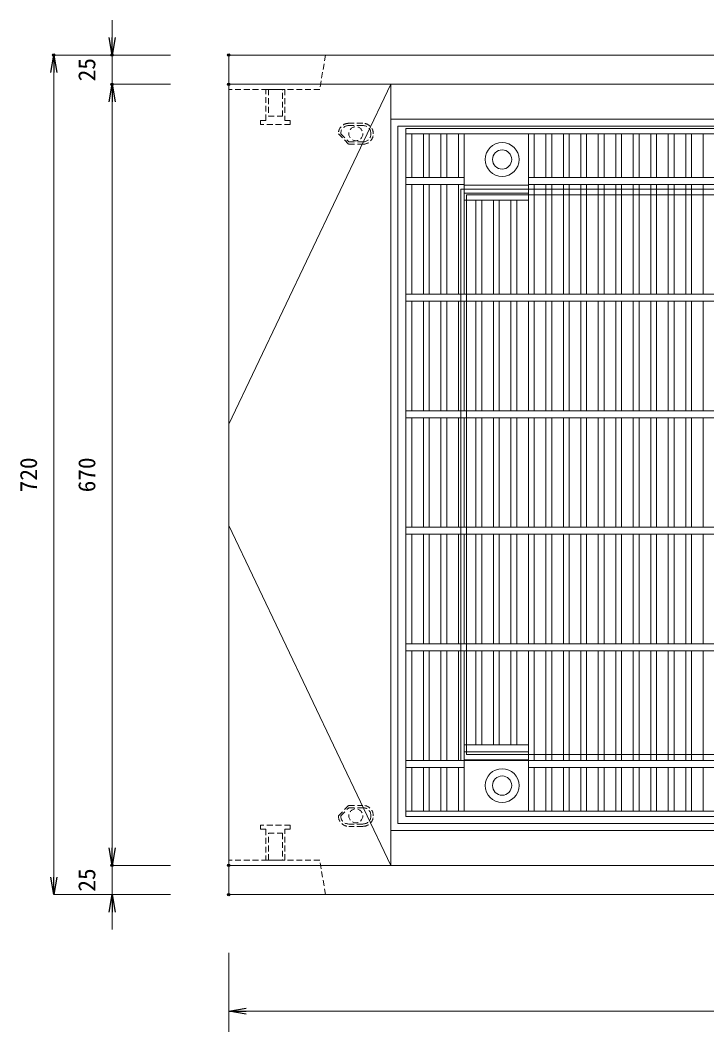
# Model space of a CAD drawing. Units: millimetres, scale not verified. Extents: x -1945 to 1945, y -1135 to 1705.
# Drawn here: x -324 to 265, y 376 to 1237 of the extents above; entities that cross this region are included whole.
import ezdxf
from ezdxf.enums import TextEntityAlignment as Align

# ---------------------------------------------------------------- set-up
doc = ezdxf.new("R2010")
doc.units = ezdxf.units.MM
doc.header["$LTSCALE"] = 10
doc.header["$PDMODE"] = 32
doc.header["$PDSIZE"] = 2
doc.linetypes.add('USER1', pattern=[0.75, 0.5, -0.25])
doc.layers.add('0-0_0', color=7, linetype='Continuous')
doc.layers.add('0-2_DEFPOINTS', color=7, linetype='Continuous')
for name, color, linetype, lineweight in [('0-3_KIJUN', 7, 'USER1', 18), ('0-5_SUNPO', 3, 'Continuous', 18), ('0-6_10-GR', 5, 'Continuous', 18)]:
    doc.layers.add(name, color=color, linetype=linetype, lineweight=lineweight)
doc.styles.add('ＭＳ ゴシック', font='')
doc.styles.get('ＭＳ ゴシック').set_extended_font_data('MS Gothic')

# ---------------------------------------------------------------- blocks, each defined once
blk = doc.blocks.new('_OPEN')
at = {"layer": '0-0_0'}
blk.add_line((0, 0), (-1, 0), dxfattribs=at)
blk.add_lwpolyline([(-1, 0.1667), (0, 0), (-1, -0.1667)], dxfattribs=at)
blk = doc.blocks.new('D11')
at = {"layer": '0-2_DEFPOINTS'}
for p in [(1699.48, 1932.39), (1799.48, 1932.39), (1799.48, 1907.39)]:
    blk.add_point(p, dxfattribs=at)
at = {"layer": '0-5_SUNPO'}
for p, q in [((1699.48, 1947.39), (1699.48, 1962.39)), ((1749.48, 1932.39), (1699.48, 1932.39)), ((1699.48, 1907.39), (1699.48, 1932.39)), ((1749.48, 1907.39), (1699.48, 1907.39)), ((1699.48, 1892.39), (1699.48, 1877.39))]:
    blk.add_line(p, q, dxfattribs=at)
at = {"layer": '0-5_SUNPO', "xscale": 15, "yscale": 15}
for p, rotation in [((1699.48, 1932.39), 270), ((1699.48, 1907.39), 90)]:
    blk.add_blockref('_OPEN', p, dxfattribs=dict(at, rotation=rotation))
at = {"layer": '0-5_SUNPO', "color": 7, "style": 'ＭＳ ゴシック'}
blk.add_text('25', height=14.66, rotation=90, dxfattribs=at).set_placement((1689.48, 1909.89), align=Align.BOTTOM_LEFT)
blk = doc.blocks.new('D12')
at = {"layer": '0-2_DEFPOINTS'}
for p in [(1699.48, 2602.39), (1799.48, 2602.39), (1799.48, 1932.39)]:
    blk.add_point(p, dxfattribs=at)
at = {"layer": '0-5_SUNPO'}
for p, q in [((1749.48, 2602.39), (1699.48, 2602.39)), ((1699.48, 1947.39), (1699.48, 2587.39)), ((1749.48, 1932.39), (1699.48, 1932.39))]:
    blk.add_line(p, q, dxfattribs=at)
at = {"layer": '0-5_SUNPO', "xscale": 15, "yscale": 15}
for p, rotation in [((1699.48, 2602.39), 90), ((1699.48, 1932.39), 270)]:
    blk.add_blockref('_OPEN', p, dxfattribs=dict(at, rotation=rotation))
at = {"layer": '0-5_SUNPO', "color": 7, "style": 'ＭＳ ゴシック'}
blk.add_text('670', height=14.66, rotation=90, dxfattribs=at).set_placement((1689.48, 2252.39), align=Align.BOTTOM_LEFT)
blk = doc.blocks.new('D13')
at = {"layer": '0-2_DEFPOINTS'}
for p in [(1699.48, 2627.39), (1799.48, 2627.39), (1799.48, 2602.39)]:
    blk.add_point(p, dxfattribs=at)
at = {"layer": '0-5_SUNPO'}
for p, q in [((1699.48, 2642.39), (1699.48, 2657.39)), ((1749.48, 2627.39), (1699.48, 2627.39)), ((1699.48, 2602.39), (1699.48, 2627.39)), ((1749.48, 2602.39), (1699.48, 2602.39)), ((1699.48, 2587.39), (1699.48, 2572.39))]:
    blk.add_line(p, q, dxfattribs=at)
at = {"layer": '0-5_SUNPO', "xscale": 15, "yscale": 15}
for p, rotation in [((1699.48, 2627.39), 270), ((1699.48, 2602.39), 90)]:
    blk.add_blockref('_OPEN', p, dxfattribs=dict(at, rotation=rotation))
at = {"layer": '0-5_SUNPO', "color": 7, "style": 'ＭＳ ゴシック'}
blk.add_text('25', height=14.66, rotation=90, dxfattribs=at).set_placement((1689.48, 2604.89), align=Align.BOTTOM_LEFT)
blk = doc.blocks.new('D14')
at = {"layer": '0-2_DEFPOINTS'}
for p in [(1649.48, 2627.39), (1799.48, 2627.39), (1799.48, 1907.39)]:
    blk.add_point(p, dxfattribs=at)
at = {"layer": '0-5_SUNPO'}
for p, q in [((1749.48, 2627.39), (1649.48, 2627.39)), ((1649.48, 1922.39), (1649.48, 2612.39)), ((1749.48, 1907.39), (1649.48, 1907.39))]:
    blk.add_line(p, q, dxfattribs=at)
at = {"layer": '0-5_SUNPO', "xscale": 15, "yscale": 15}
for p, rotation in [((1649.48, 2627.39), 90), ((1649.48, 1907.39), 270)]:
    blk.add_blockref('_OPEN', p, dxfattribs=dict(at, rotation=rotation))
at = {"layer": '0-5_SUNPO', "color": 7, "style": 'ＭＳ ゴシック'}
blk.add_text('720', height=14.66, rotation=90, dxfattribs=at).set_placement((1639.48, 2252.39), align=Align.BOTTOM_LEFT)
blk = doc.blocks.new('D22')
at = {"layer": '0-5_SUNPO'}
for p, q in [((1799.48, 1707.39), (1799.48, 1807.39)), ((1814.48, 1807.39), (2782.48, 1807.39))]:
    blk.add_line(p, q, dxfattribs=at)
at = {"layer": '0-5_SUNPO', "xscale": 15, "yscale": 15, "rotation": 180}
blk.add_blockref('_OPEN', (1799.48, 1807.39), dxfattribs=at)
blk = doc.blocks.new('D29')
at = {"layer": '0-2_DEFPOINTS'}
blk.add_point((1799.48, 1907.39), dxfattribs=at)
at = {"layer": '0-5_SUNPO'}
for p, q in [((1799.48, 1857.39), (1799.48, 1807.39)), ((1814.48, 1807.39), (2782.48, 1807.39))]:
    blk.add_line(p, q, dxfattribs=at)
at = {"layer": '0-5_SUNPO', "xscale": 15, "yscale": 15, "rotation": 180}
blk.add_blockref('_OPEN', (1799.48, 1807.39), dxfattribs=at)
blk = doc.blocks.new('A$C112564F7')
at = {"layer": '0-6_10-GR'}
for p, q in [((0, 590), (695, 590)), ((0, 585.5), (0, 590)), ((0, 590), (695, 590)), ((0, 0), (0, 590)), ((0, 585.5), (695, 585.5)), ((0, 548), (0, 585.5)), ((5, 548), (5, 585.5)), ((15, 548), (15, 585.5)), ((20, 548), (20, 585.5)), ((30, 548), (30, 585.5)), ((35, 548), (35, 585.5)), ((45, 548), (45, 585.5)), ((50, 548), (50, 585.5)), ((50, 585.5), (50, 534.5)), ((105, 548), (105, 585.5)), ((105, 534.5), (105, 585.5)), ((110, 548), (110, 585.5)), ((120, 548), (120, 585.5)), ((125, 548), (125, 585.5)), ((135, 548), (135, 585.5)), ((140, 548), (140, 585.5)), ((150, 548), (150, 585.5)), ((155, 548), (155, 585.5)), ((165, 548), (165, 585.5)), ((170, 548), (170, 585.5)), ((180, 548), (180, 585.5)), ((185, 548), (185, 585.5)), ((195, 548), (195, 585.5)), ((200, 548), (200, 585.5)), ((210, 548), (210, 585.5)), ((215, 548), (215, 585.5)), ((225, 548), (225, 585.5)), ((230, 548), (230, 585.5)), ((240, 548), (240, 585.5)), ((245, 548), (245, 585.5)), ((255, 548), (255, 585.5)), ((0, 548), (50, 548)), ((0, 542), (0, 548)), ((50, 542), (50, 548)), ((105, 548), (590, 548)), ((105, 542), (105, 548)), ((0, 542), (50, 542)), ((0, 448), (0, 542)), ((5, 448), (5, 542)), ((15, 448), (15, 542)), ((20, 448), (20, 542)), ((30, 448), (30, 542)), ((35, 448), (35, 542)), ((45, 448), (45, 542)), ((50, 448), (50, 542)), ((50, 541.5), (105, 541.5)), ((50, 534.5), (105, 534.5)), ((50, 528.5), (50, 534.5)), ((50, 534.5), (105, 534.5)), ((105, 542), (590, 542)), ((105, 448), (105, 542)), ((105, 528.5), (105, 534.5)), ((110, 448), (110, 542)), ((120, 448), (120, 542)), ((125, 448), (125, 542)), ((135, 448), (135, 542)), ((140, 448), (140, 542)), ((150, 448), (150, 542)), ((155, 448), (155, 542)), ((165, 448), (165, 542)), ((170, 448), (170, 542)), ((180, 448), (180, 542)), ((185, 448), (185, 542)), ((195, 448), (195, 542)), ((200, 448), (200, 542)), ((210, 448), (210, 542)), ((215, 448), (215, 542)), ((225, 448), (225, 542)), ((230, 448), (230, 542)), ((240, 448), (240, 542)), ((245, 448), (245, 542)), ((255, 448), (255, 542)), ((50, 528.5), (105, 528.5)), ((60, 448), (60, 528.5)), ((65, 448), (65, 528.5)), ((75, 448), (75, 528.5)), ((80, 448), (80, 528.5)), ((90, 448), (90, 528.5)), ((95, 448), (95, 528.5)), ((0, 448), (695, 448)), ((0, 442), (0, 448)), ((0, 442), (695, 442)), ((0, 348), (0, 442)), ((5, 348), (5, 442)), ((15, 348), (15, 442)), ((20, 348), (20, 442)), ((30, 348), (30, 442)), ((35, 348), (35, 442)), ((45, 348), (45, 442)), ((50, 348), (50, 442)), ((60, 348), (60, 442)), ((65, 348), (65, 442)), ((75, 348), (75, 442)), ((80, 348), (80, 442)), ((90, 348), (90, 442)), ((95, 348), (95, 442)), ((105, 348), (105, 442)), ((110, 348), (110, 442)), ((120, 348), (120, 442)), ((125, 348), (125, 442)), ((135, 348), (135, 442)), ((140, 348), (140, 442)), ((150, 348), (150, 442)), ((155, 348), (155, 442)), ((165, 348), (165, 442)), ((170, 348), (170, 442)), ((180, 348), (180, 442)), ((185, 348), (185, 442)), ((195, 348), (195, 442)), ((200, 348), (200, 442)), ((210, 348), (210, 442)), ((215, 348), (215, 442)), ((225, 348), (225, 442)), ((230, 348), (230, 442)), ((240, 348), (240, 442)), ((245, 348), (245, 442)), ((255, 348), (255, 442)), ((0, 348), (695, 348)), ((0, 342), (0, 348)), ((0, 248), (0, 342)), ((5, 248), (5, 342)), ((15, 248), (15, 342)), ((20, 248), (20, 342)), ((30, 248), (30, 342)), ((35, 248), (35, 342)), ((45, 248), (45, 342)), ((50, 248), (50, 342)), ((60, 248), (60, 342)), ((65, 248), (65, 342)), ((75, 248), (75, 342)), ((80, 248), (80, 342)), ((90, 248), (90, 342)), ((95, 248), (95, 342)), ((105, 248), (105, 342)), ((110, 248), (110, 342)), ((120, 248), (120, 342)), ((125, 248), (125, 342)), ((135, 248), (135, 342)), ((140, 248), (140, 342)), ((150, 248), (150, 342)), ((155, 248), (155, 342)), ((165, 248), (165, 342)), ((170, 248), (170, 342)), ((180, 248), (180, 342)), ((185, 248), (185, 342)), ((195, 248), (195, 342)), ((200, 248), (200, 342)), ((210, 248), (210, 342)), ((215, 248), (215, 342)), ((225, 248), (225, 342)), ((230, 248), (230, 342)), ((240, 248), (240, 342)), ((245, 248), (245, 342)), ((255, 248), (255, 342)), ((0, 242), (0, 248)), ((0, 248), (695, 248)), ((0, 148), (0, 242)), ((5, 148), (5, 242)), ((15, 148), (15, 242)), ((20, 148), (20, 242)), ((30, 148), (30, 242)), ((35, 148), (35, 242)), ((45, 148), (45, 242)), ((50, 148), (50, 242)), ((60, 148), (60, 242)), ((65, 148), (65, 242)), ((75, 148), (75, 242)), ((80, 148), (80, 242)), ((90, 148), (90, 242)), ((95, 148), (95, 242)), ((105, 148), (105, 242)), ((110, 148), (110, 242)), ((120, 148), (120, 242)), ((125, 148), (125, 242)), ((135, 148), (135, 242)), ((140, 148), (140, 242)), ((150, 148), (150, 242)), ((155, 148), (155, 242)), ((165, 148), (165, 242)), ((170, 148), (170, 242)), ((180, 148), (180, 242)), ((185, 148), (185, 242)), ((195, 148), (195, 242)), ((200, 148), (200, 242)), ((210, 148), (210, 242)), ((215, 148), (215, 242)), ((225, 148), (225, 242)), ((230, 148), (230, 242)), ((240, 148), (240, 242)), ((245, 148), (245, 242)), ((255, 148), (255, 242)), ((0, 142), (0, 148)), ((0, 148), (695, 148)), ((0, 142), (695, 142)), ((0, 48), (0, 142)), ((5, 48), (5, 142)), ((15, 48), (15, 142)), ((20, 48), (20, 142)), ((30, 48), (30, 142)), ((35, 48), (35, 142)), ((45, 48), (45, 142)), ((50, 48), (50, 142)), ((60, 61.5), (60, 142)), ((65, 61.5), (65, 142)), ((75, 61.5), (75, 142)), ((80, 61.5), (80, 142)), ((90, 61.5), (90, 142)), ((95, 61.5), (95, 142)), ((105, 48), (105, 142)), ((110, 48), (110, 142)), ((120, 48), (120, 142)), ((125, 48), (125, 142)), ((135, 48), (135, 142)), ((140, 48), (140, 142)), ((150, 48), (150, 142)), ((155, 48), (155, 142)), ((165, 48), (165, 142)), ((170, 48), (170, 142)), ((180, 48), (180, 142)), ((185, 48), (185, 142)), ((195, 48), (195, 142)), ((200, 48), (200, 142)), ((210, 48), (210, 142)), ((215, 48), (215, 142)), ((225, 48), (225, 142)), ((230, 48), (230, 142)), ((240, 48), (240, 142)), ((245, 48), (245, 142)), ((255, 48), (255, 142)), ((50, 61.5), (105, 61.5)), ((50, 55.5), (50, 61.5)), ((105, 55.5), (105, 61.5)), ((50, 55.5), (105, 55.5)), ((50, 55.5), (105, 55.5)), ((50, 4.5), (50, 55.5)), ((105, 55.5), (105, 4.5)), ((0, 48), (50, 48)), ((0, 42), (0, 48)), ((50, 48.5), (105, 48.5)), ((50, 42), (50, 48)), ((105, 48), (590, 48)), ((105, 42), (105, 48)), ((0, 42), (50, 42)), ((0, 4.5), (0, 42)), ((5, 4.5), (5, 42)), ((15, 4.5), (15, 42)), ((20, 4.5), (20, 42)), ((30, 4.5), (30, 42)), ((35, 4.5), (35, 42)), ((45, 4.5), (45, 42)), ((50, 4.5), (50, 42)), ((105, 42), (590, 42)), ((105, 4.5), (105, 42)), ((110, 4.5), (110, 42)), ((120, 4.5), (120, 42)), ((125, 4.5), (125, 42)), ((135, 4.5), (135, 42)), ((140, 4.5), (140, 42)), ((150, 4.5), (150, 42)), ((155, 4.5), (155, 42)), ((165, 4.5), (165, 42)), ((170, 4.5), (170, 42)), ((180, 4.5), (180, 42)), ((185, 4.5), (185, 42)), ((195, 4.5), (195, 42)), ((200, 4.5), (200, 42)), ((210, 4.5), (210, 42)), ((215, 4.5), (215, 42)), ((225, 4.5), (225, 42)), ((230, 4.5), (230, 42)), ((240, 4.5), (240, 42)), ((245, 4.5), (245, 42)), ((255, 4.5), (255, 42)), ((0, 4.5), (695, 4.5)), ((0, 0), (0, 4.5)), ((0, 0), (695, 0)), ((0, 0), (695, 0))]:
    blk.add_line(p, q, dxfattribs=at)
for points in [[(0, 342), (695, 342), (695, 348)], [(0, 242), (695, 242), (695, 248)]]:
    blk.add_lwpolyline(points, dxfattribs=at)
for centre, radius in [((82.5, 563.5), 14.5), ((82.5, 563.5), 8.25), ((82.5, 26.5), 14.5), ((82.5, 26.5), 8.25)]:
    blk.add_circle(centre, radius, dxfattribs=at)

msp = doc.modelspace()

# ---------------------------------------------------------------- linework, layer by layer
at = {"layer": '0-3_KIJUN'}
for p, q in [((-30.52, 1148.89), (-42.52, 1148.89)), ((-30.52, 1146.89), (-42.52, 1146.89)), ((-51.52, 1139.89), (-42.52, 1130.89)), ((-49.52, 1139.89), (-42.52, 1132.89)), ((-42.52, 1132.89), (-30.52, 1132.89)), ((-42.52, 1130.89), (-30.52, 1130.89)), ((-51.52, 554.89), (-42.52, 563.89)), ((-49.52, 554.89), (-42.52, 561.89)), ((-42.52, 563.89), (-30.52, 563.89)), ((-42.52, 561.89), (-30.52, 561.89)), ((-30.52, 547.89), (-42.52, 547.89)), ((-30.52, 545.89), (-42.52, 545.89))]:
    msp.add_line(p, q, dxfattribs=at)
at = {"layer": '0-3_KIJUN', "linetype": 'Continuous'}
for points in [[(-145.52, 487.39), (852.48, 487.39), (852.48, 1207.39), (-145.52, 1207.39)], [(-145.52, 1182.39), (852.48, 1182.39), (852.48, 512.39), (-145.52, 512.39)], [(-6.52, 1152.39), (713.48, 1152.39), (713.48, 542.39), (-6.52, 542.39)], [(-0.52, 1146.39), (707.48, 1146.39), (707.48, 548.39), (-0.52, 548.39)], [(53.48, 1092.39), (653.48, 1092.39), (653.48, 602.39), (53.48, 602.39)], [(58.48, 1087.39), (648.48, 1087.39), (648.48, 607.39), (58.48, 607.39)]]:
    msp.add_lwpolyline(points, close=True, dxfattribs=at)
at = {"layer": '0-3_KIJUN'}
for points in [[(-62.52, 1207.39), (-67.52, 1177.89), (-145.52, 1177.89), (-145.52, 1207.39)], [(-113.75, 1177.89), (-97.3, 1177.89), (-97.3, 1151.39), (-92.77, 1151.39), (-92.77, 1147.89), (-118.27, 1147.89), (-118.27, 1151.39), (-113.75, 1151.39)], [(-99.52, 1177.89), (-111.52, 1177.89), (-111.52, 1154.89), (-99.52, 1154.89)], [(-113.75, 516.89), (-97.3, 516.89), (-97.3, 543.39), (-92.77, 543.39), (-92.77, 546.89), (-118.27, 546.89), (-118.27, 543.39), (-113.75, 543.39)], [(-99.52, 516.89), (-111.52, 516.89), (-111.52, 539.89), (-99.52, 539.89)], [(-62.52, 487.39), (-67.52, 516.89), (-145.52, 516.89), (-145.52, 487.39)]]:
    msp.add_lwpolyline(points, close=True, dxfattribs=at)
at = {"layer": '0-3_KIJUN', "color": 3, "linetype": 'Continuous'}
msp.add_lwpolyline([(-6.52, 1152.39), (-6.52, 1182.39), (-145.52, 890.89), (-145.52, 803.89), (-6.52, 512.39), (-6.52, 542.39)], dxfattribs=at)
at = {"layer": '0-3_KIJUN'}
for centre in [(-36.52, 1139.89), (-36.52, 554.89)]:
    msp.add_circle(centre, 6, dxfattribs=at)
for centre, radius, start, end in [((-42.52, 1139.89), 9, 90, 180), ((-42.52, 1139.89), 7, 90, 180), ((-30.52, 1139.89), 9, 0, 90), ((-30.52, 1139.89), 7, 360, 90), ((-30.52, 1139.89), 9, 270, 360), ((-30.52, 1139.89), 7, 270, 0), ((-30.52, 554.89), 9, 360, 90), ((-30.52, 554.89), 7, 360, 90), ((-42.52, 554.89), 9, 180, 270), ((-42.52, 554.89), 7, 180, 270), ((-30.52, 554.89), 9, 270, 360), ((-30.52, 554.89), 7, 270, 360)]:
    msp.add_arc(centre, radius, start, end, dxfattribs=at)

# ---------------------------------------------------------------- block references
at = {"layer": '0-5_SUNPO'}
for name in ['D13', 'D14', 'D12', 'D11', 'D29', 'D22']:
    msp.add_blockref(name, (-1945, -1420), dxfattribs=at)
at = {"layer": '0-6_10-GR'}
msp.add_blockref('A$C112564F7', (6.42, 554.34), dxfattribs=at)

doc.saveas('drawing.dxf')
